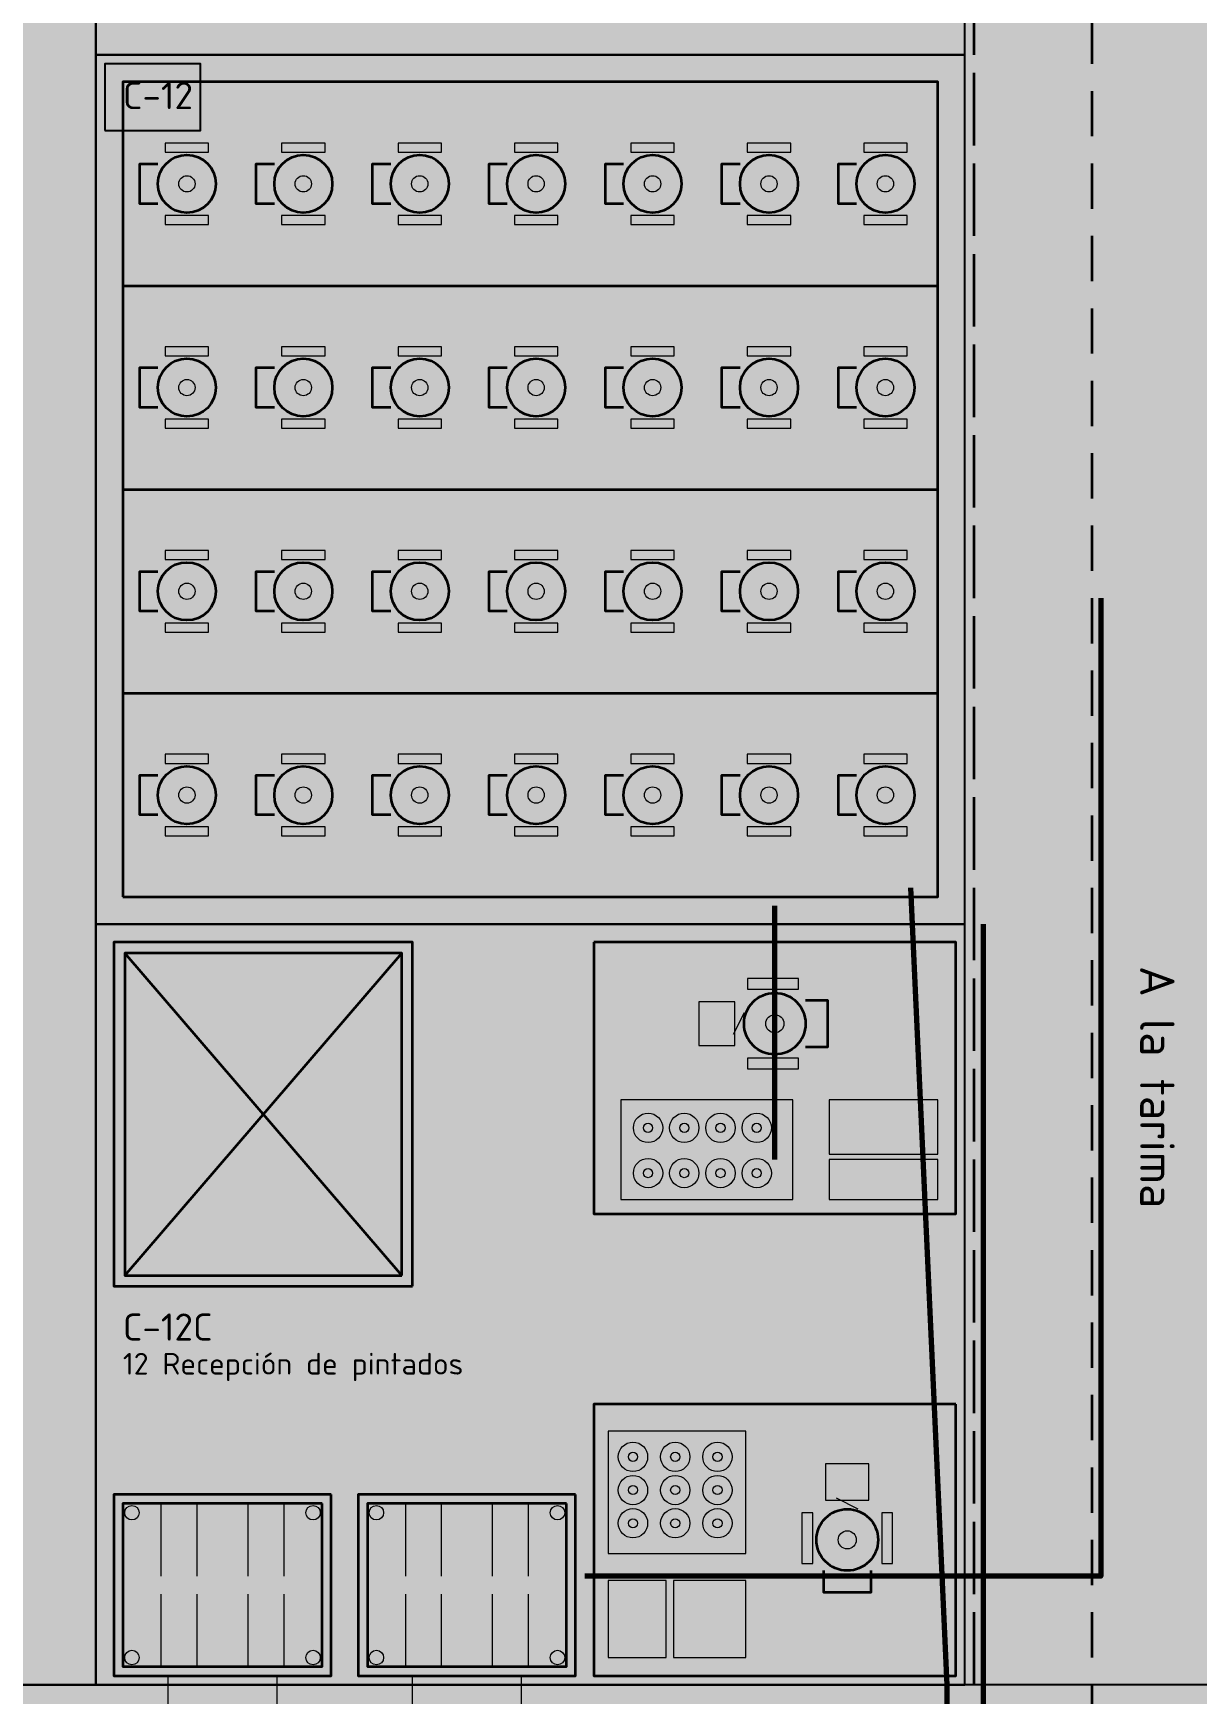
# Model space of a CAD drawing. Header units: millimetres. Extents: x 0 to 1189, y 0 to 841.
# Drawn here: x 638.5 to 702.8, y 419.5 to 511.2 of the extents above; entities that cross this region are included whole.
import ezdxf
from ezdxf.enums import TextEntityAlignment as Align

# ---------------------------------------------------------------- set-up
doc = ezdxf.new("R2010")
doc.units = ezdxf.units.MM
doc.linetypes.add('FLUJO-TRAZOS', pattern=[4, 2.5, -1.5])
doc.linetypes.add('IRAM-E-TRAZOS', pattern=[5, 4, -1])
for name, color, linetype, lineweight, true_color in [('A-DEM-AM', 2, 'CONTINUOUS', 35, 0xd7a500), ('A-DEM-RO', 1, 'CONTINUOUS', 35, 0xd21e1e), ('A-EQUIPO', 30, 'CONTINUOUS', 35, 0xe67800), ('A-PASILLO', 2, 'IRAM-E-TRAZOS', 35, 0xd7a500), ('A-SENDA', 2, 'CONTINUOUS', 25, 0xd7a500)]:
    doc.layers.add(name, color=color, linetype=linetype, lineweight=lineweight, true_color=true_color)
for name, color, linetype, lineweight in [('A-EQUIPO-FINO', 8, 'CONTINUOUS', 13), ('A-EQUIPO-OCULTO', 8, 'IRAM-E-TRAZOS', 13), ('A-EQUIPO-RELLENO', 9, 'CONTINUOUS', 13), ('A-RELLENO', 9, 'CONTINUOUS', 13), ('A-SECTOR', 1, 'CONTINUOUS', 25), ('A-SECTOR-TXT', 1, 'CONTINUOUS', 25), ('F-PERSONAL', 6, 'FLUJO-TRAZOS', 35), ('F-PT', 3, 'CONTINUOUS', 70), ('F-SE', 30, 'CONTINUOUS', 70)]:
    doc.layers.add(name, color=color, linetype=linetype, lineweight=lineweight)
doc.styles.add('ISO3098', font='isocpeur.ttf')

msp = doc.modelspace()

# ---------------------------------------------------------------- hatches: boundary and pattern name
at = {"layer": 'A-EQUIPO-RELLENO', "true_color": 0xf0786e}
h = msp.add_hatch(color=7, dxfattribs=at)
h.dxf.hatch_style = 1
h.paths.add_polyline_path([(648.636, 502.875), (648.581, 503.289), (648.421, 503.675), (648.167, 504.006), (647.836, 504.261), (647.45, 504.42), (647.036, 504.475), (646.622, 504.42), (646.236, 504.261), (645.904, 504.006), (645.65, 503.675), (645.49, 503.289), (645.436, 502.875), (645.49, 502.461), (645.65, 502.075), (645.904, 501.744), (646.236, 501.489), (646.622, 501.33), (647.036, 501.275), (647.45, 501.33), (647.836, 501.489), (648.167, 501.744), (648.421, 502.075), (648.581, 502.461)])
at = {"layer": 'A-EQUIPO-RELLENO', "true_color": 0x969ba0}
h = msp.add_hatch(color=7, dxfattribs=at)
h.dxf.hatch_style = 1
h.paths.add_polyline_path([(645.836, 504.625), (648.236, 504.625), (648.236, 505.125), (645.836, 505.125)])
at = {"layer": 'A-EQUIPO-RELLENO', "true_color": 0xf0786e}
h = msp.add_hatch(color=7, dxfattribs=at)
h.dxf.hatch_style = 1
h.paths.add_polyline_path([(655.064, 502.875), (655.01, 503.289), (654.85, 503.675), (654.596, 504.006), (654.264, 504.261), (653.878, 504.42), (653.464, 504.475), (653.05, 504.42), (652.664, 504.261), (652.333, 504.006), (652.079, 503.675), (651.919, 503.289), (651.864, 502.875), (651.919, 502.461), (652.079, 502.075), (652.333, 501.744), (652.664, 501.489), (653.05, 501.33), (653.464, 501.275), (653.878, 501.33), (654.264, 501.489), (654.596, 501.744), (654.85, 502.075), (655.01, 502.461)])
at = {"layer": 'A-EQUIPO-RELLENO', "true_color": 0x969ba0}
h = msp.add_hatch(color=7, dxfattribs=at)
h.dxf.hatch_style = 1
h.paths.add_polyline_path([(652.264, 504.625), (654.664, 504.625), (654.664, 505.125), (652.264, 505.125)])
at = {"layer": 'A-EQUIPO-RELLENO', "true_color": 0xf0786e}
h = msp.add_hatch(color=7, dxfattribs=at)
h.dxf.hatch_style = 1
h.paths.add_polyline_path([(661.493, 502.875), (661.438, 503.289), (661.278, 503.675), (661.024, 504.006), (660.693, 504.261), (660.307, 504.42), (659.893, 504.475), (659.479, 504.42), (659.093, 504.261), (658.761, 504.006), (658.507, 503.675), (658.347, 503.289), (658.293, 502.875), (658.347, 502.461), (658.507, 502.075), (658.761, 501.744), (659.093, 501.489), (659.479, 501.33), (659.893, 501.275), (660.307, 501.33), (660.693, 501.489), (661.024, 501.744), (661.278, 502.075), (661.438, 502.461)])
at = {"layer": 'A-EQUIPO-RELLENO', "true_color": 0x969ba0}
h = msp.add_hatch(color=7, dxfattribs=at)
h.dxf.hatch_style = 1
h.paths.add_polyline_path([(658.693, 504.625), (661.093, 504.625), (661.093, 505.125), (658.693, 505.125)])
at = {"layer": 'A-EQUIPO-RELLENO', "true_color": 0xf0786e}
h = msp.add_hatch(color=7, dxfattribs=at)
h.dxf.hatch_style = 1
h.paths.add_polyline_path([(667.921, 502.875), (667.867, 503.289), (667.707, 503.675), (667.453, 504.006), (667.121, 504.261), (666.736, 504.42), (666.321, 504.475), (665.907, 504.42), (665.521, 504.261), (665.19, 504.006), (664.936, 503.675), (664.776, 503.289), (664.721, 502.875), (664.776, 502.461), (664.936, 502.075), (665.19, 501.744), (665.521, 501.489), (665.907, 501.33), (666.321, 501.275), (666.736, 501.33), (667.121, 501.489), (667.453, 501.744), (667.707, 502.075), (667.867, 502.461)])
at = {"layer": 'A-EQUIPO-RELLENO', "true_color": 0x969ba0}
h = msp.add_hatch(color=7, dxfattribs=at)
h.dxf.hatch_style = 1
h.paths.add_polyline_path([(665.121, 504.625), (667.521, 504.625), (667.521, 505.125), (665.121, 505.125)])
at = {"layer": 'A-EQUIPO-RELLENO', "true_color": 0xf0786e}
h = msp.add_hatch(color=7, dxfattribs=at)
h.dxf.hatch_style = 1
h.paths.add_polyline_path([(674.35, 502.875), (674.295, 503.289), (674.136, 503.675), (673.881, 504.006), (673.55, 504.261), (673.164, 504.42), (672.75, 504.475), (672.336, 504.42), (671.95, 504.261), (671.619, 504.006), (671.364, 503.675), (671.205, 503.289), (671.15, 502.875), (671.205, 502.461), (671.364, 502.075), (671.619, 501.744), (671.95, 501.489), (672.336, 501.33), (672.75, 501.275), (673.164, 501.33), (673.55, 501.489), (673.881, 501.744), (674.136, 502.075), (674.295, 502.461)])
at = {"layer": 'A-EQUIPO-RELLENO', "true_color": 0x969ba0}
h = msp.add_hatch(color=7, dxfattribs=at)
h.dxf.hatch_style = 1
h.paths.add_polyline_path([(671.55, 504.625), (673.95, 504.625), (673.95, 505.125), (671.55, 505.125)])
at = {"layer": 'A-EQUIPO-RELLENO', "true_color": 0xf0786e}
h = msp.add_hatch(color=7, dxfattribs=at)
h.dxf.hatch_style = 1
h.paths.add_polyline_path([(680.779, 502.875), (680.724, 503.289), (680.564, 503.675), (680.31, 504.006), (679.979, 504.261), (679.593, 504.42), (679.179, 504.475), (678.764, 504.42), (678.379, 504.261), (678.047, 504.006), (677.793, 503.675), (677.633, 503.289), (677.579, 502.875), (677.633, 502.461), (677.793, 502.075), (678.047, 501.744), (678.379, 501.489), (678.764, 501.33), (679.179, 501.275), (679.593, 501.33), (679.979, 501.489), (680.31, 501.744), (680.564, 502.075), (680.724, 502.461)])
at = {"layer": 'A-EQUIPO-RELLENO', "true_color": 0x969ba0}
h = msp.add_hatch(color=7, dxfattribs=at)
h.dxf.hatch_style = 1
h.paths.add_polyline_path([(677.979, 504.625), (680.379, 504.625), (680.379, 505.125), (677.979, 505.125)])
at = {"layer": 'A-EQUIPO-RELLENO', "true_color": 0xf0786e}
h = msp.add_hatch(color=7, dxfattribs=at)
h.dxf.hatch_style = 1
h.paths.add_polyline_path([(687.207, 502.875), (687.153, 503.289), (686.993, 503.675), (686.739, 504.006), (686.407, 504.261), (686.021, 504.42), (685.607, 504.475), (685.193, 504.42), (684.807, 504.261), (684.476, 504.006), (684.222, 503.675), (684.062, 503.289), (684.007, 502.875), (684.062, 502.461), (684.222, 502.075), (684.476, 501.744), (684.807, 501.489), (685.193, 501.33), (685.607, 501.275), (686.021, 501.33), (686.407, 501.489), (686.739, 501.744), (686.993, 502.075), (687.153, 502.461)])
at = {"layer": 'A-EQUIPO-RELLENO', "true_color": 0x969ba0}
h = msp.add_hatch(color=7, dxfattribs=at)
h.dxf.hatch_style = 1
h.paths.add_polyline_path([(684.407, 504.625), (686.807, 504.625), (686.807, 505.125), (684.407, 505.125)])
h = msp.add_hatch(color=7, dxfattribs=at)
h.dxf.hatch_style = 1
h.paths.add_polyline_path([(645.836, 500.625), (648.236, 500.625), (648.236, 501.125), (645.836, 501.125)])
h = msp.add_hatch(color=7, dxfattribs=at)
h.dxf.hatch_style = 1
h.paths.add_polyline_path([(652.264, 500.625), (654.664, 500.625), (654.664, 501.125), (652.264, 501.125)])
h = msp.add_hatch(color=7, dxfattribs=at)
h.dxf.hatch_style = 1
h.paths.add_polyline_path([(658.693, 500.625), (661.093, 500.625), (661.093, 501.125), (658.693, 501.125)])
h = msp.add_hatch(color=7, dxfattribs=at)
h.dxf.hatch_style = 1
h.paths.add_polyline_path([(665.121, 500.625), (667.521, 500.625), (667.521, 501.125), (665.121, 501.125)])
h = msp.add_hatch(color=7, dxfattribs=at)
h.dxf.hatch_style = 1
h.paths.add_polyline_path([(671.55, 500.625), (673.95, 500.625), (673.95, 501.125), (671.55, 501.125)])
h = msp.add_hatch(color=7, dxfattribs=at)
h.dxf.hatch_style = 1
h.paths.add_polyline_path([(677.979, 500.625), (680.379, 500.625), (680.379, 501.125), (677.979, 501.125)])
h = msp.add_hatch(color=7, dxfattribs=at)
h.dxf.hatch_style = 1
h.paths.add_polyline_path([(684.407, 500.625), (686.807, 500.625), (686.807, 501.125), (684.407, 501.125)])
h = msp.add_hatch(color=7, dxfattribs=at)
h.dxf.hatch_style = 1
h.paths.add_polyline_path([(645.836, 493.375), (648.236, 493.375), (648.236, 493.875), (645.836, 493.875)])
h = msp.add_hatch(color=7, dxfattribs=at)
h.dxf.hatch_style = 1
h.paths.add_polyline_path([(652.264, 493.375), (654.664, 493.375), (654.664, 493.875), (652.264, 493.875)])
h = msp.add_hatch(color=7, dxfattribs=at)
h.dxf.hatch_style = 1
h.paths.add_polyline_path([(658.693, 493.375), (661.093, 493.375), (661.093, 493.875), (658.693, 493.875)])
h = msp.add_hatch(color=7, dxfattribs=at)
h.dxf.hatch_style = 1
h.paths.add_polyline_path([(665.121, 493.375), (667.521, 493.375), (667.521, 493.875), (665.121, 493.875)])
h = msp.add_hatch(color=7, dxfattribs=at)
h.dxf.hatch_style = 1
h.paths.add_polyline_path([(671.55, 493.375), (673.95, 493.375), (673.95, 493.875), (671.55, 493.875)])
h = msp.add_hatch(color=7, dxfattribs=at)
h.dxf.hatch_style = 1
h.paths.add_polyline_path([(677.979, 493.375), (680.379, 493.375), (680.379, 493.875), (677.979, 493.875)])
h = msp.add_hatch(color=7, dxfattribs=at)
h.dxf.hatch_style = 1
h.paths.add_polyline_path([(684.407, 493.375), (686.807, 493.375), (686.807, 493.875), (684.407, 493.875)])
at = {"layer": 'A-EQUIPO-RELLENO', "true_color": 0xf0786e}
h = msp.add_hatch(color=7, dxfattribs=at)
h.dxf.hatch_style = 1
h.paths.add_polyline_path([(648.636, 491.625), (648.581, 492.039), (648.421, 492.425), (648.167, 492.756), (647.836, 493.011), (647.45, 493.17), (647.036, 493.225), (646.622, 493.17), (646.236, 493.011), (645.904, 492.756), (645.65, 492.425), (645.49, 492.039), (645.436, 491.625), (645.49, 491.211), (645.65, 490.825), (645.904, 490.494), (646.236, 490.239), (646.622, 490.08), (647.036, 490.025), (647.45, 490.08), (647.836, 490.239), (648.167, 490.494), (648.421, 490.825), (648.581, 491.211)])
h = msp.add_hatch(color=7, dxfattribs=at)
h.dxf.hatch_style = 1
h.paths.add_polyline_path([(655.064, 491.625), (655.01, 492.039), (654.85, 492.425), (654.596, 492.756), (654.264, 493.011), (653.878, 493.17), (653.464, 493.225), (653.05, 493.17), (652.664, 493.011), (652.333, 492.756), (652.079, 492.425), (651.919, 492.039), (651.864, 491.625), (651.919, 491.211), (652.079, 490.825), (652.333, 490.494), (652.664, 490.239), (653.05, 490.08), (653.464, 490.025), (653.878, 490.08), (654.264, 490.239), (654.596, 490.494), (654.85, 490.825), (655.01, 491.211)])
h = msp.add_hatch(color=7, dxfattribs=at)
h.dxf.hatch_style = 1
h.paths.add_polyline_path([(661.493, 491.625), (661.438, 492.039), (661.278, 492.425), (661.024, 492.756), (660.693, 493.011), (660.307, 493.17), (659.893, 493.225), (659.479, 493.17), (659.093, 493.011), (658.761, 492.756), (658.507, 492.425), (658.347, 492.039), (658.293, 491.625), (658.347, 491.211), (658.507, 490.825), (658.761, 490.494), (659.093, 490.239), (659.479, 490.08), (659.893, 490.025), (660.307, 490.08), (660.693, 490.239), (661.024, 490.494), (661.278, 490.825), (661.438, 491.211)])
h = msp.add_hatch(color=7, dxfattribs=at)
h.dxf.hatch_style = 1
h.paths.add_polyline_path([(667.921, 491.625), (667.867, 492.039), (667.707, 492.425), (667.453, 492.756), (667.121, 493.011), (666.736, 493.17), (666.321, 493.225), (665.907, 493.17), (665.521, 493.011), (665.19, 492.756), (664.936, 492.425), (664.776, 492.039), (664.721, 491.625), (664.776, 491.211), (664.936, 490.825), (665.19, 490.494), (665.521, 490.239), (665.907, 490.08), (666.321, 490.025), (666.736, 490.08), (667.121, 490.239), (667.453, 490.494), (667.707, 490.825), (667.867, 491.211)])
h = msp.add_hatch(color=7, dxfattribs=at)
h.dxf.hatch_style = 1
h.paths.add_polyline_path([(674.35, 491.625), (674.295, 492.039), (674.136, 492.425), (673.881, 492.756), (673.55, 493.011), (673.164, 493.17), (672.75, 493.225), (672.336, 493.17), (671.95, 493.011), (671.619, 492.756), (671.364, 492.425), (671.205, 492.039), (671.15, 491.625), (671.205, 491.211), (671.364, 490.825), (671.619, 490.494), (671.95, 490.239), (672.336, 490.08), (672.75, 490.025), (673.164, 490.08), (673.55, 490.239), (673.881, 490.494), (674.136, 490.825), (674.295, 491.211)])
h = msp.add_hatch(color=7, dxfattribs=at)
h.dxf.hatch_style = 1
h.paths.add_polyline_path([(680.779, 491.625), (680.724, 492.039), (680.564, 492.425), (680.31, 492.756), (679.979, 493.011), (679.593, 493.17), (679.179, 493.225), (678.764, 493.17), (678.379, 493.011), (678.047, 492.756), (677.793, 492.425), (677.633, 492.039), (677.579, 491.625), (677.633, 491.211), (677.793, 490.825), (678.047, 490.494), (678.379, 490.239), (678.764, 490.08), (679.179, 490.025), (679.593, 490.08), (679.979, 490.239), (680.31, 490.494), (680.564, 490.825), (680.724, 491.211)])
h = msp.add_hatch(color=7, dxfattribs=at)
h.dxf.hatch_style = 1
h.paths.add_polyline_path([(687.207, 491.625), (687.153, 492.039), (686.993, 492.425), (686.739, 492.756), (686.407, 493.011), (686.021, 493.17), (685.607, 493.225), (685.193, 493.17), (684.807, 493.011), (684.476, 492.756), (684.222, 492.425), (684.062, 492.039), (684.007, 491.625), (684.062, 491.211), (684.222, 490.825), (684.476, 490.494), (684.807, 490.239), (685.193, 490.08), (685.607, 490.025), (686.021, 490.08), (686.407, 490.239), (686.739, 490.494), (686.993, 490.825), (687.153, 491.211)])
at = {"layer": 'A-EQUIPO-RELLENO', "true_color": 0x969ba0}
h = msp.add_hatch(color=7, dxfattribs=at)
h.dxf.hatch_style = 1
h.paths.add_polyline_path([(645.836, 489.375), (648.236, 489.375), (648.236, 489.875), (645.836, 489.875)])
h = msp.add_hatch(color=7, dxfattribs=at)
h.dxf.hatch_style = 1
h.paths.add_polyline_path([(652.264, 489.375), (654.664, 489.375), (654.664, 489.875), (652.264, 489.875)])
h = msp.add_hatch(color=7, dxfattribs=at)
h.dxf.hatch_style = 1
h.paths.add_polyline_path([(658.693, 489.375), (661.093, 489.375), (661.093, 489.875), (658.693, 489.875)])
h = msp.add_hatch(color=7, dxfattribs=at)
h.dxf.hatch_style = 1
h.paths.add_polyline_path([(665.121, 489.375), (667.521, 489.375), (667.521, 489.875), (665.121, 489.875)])
h = msp.add_hatch(color=7, dxfattribs=at)
h.dxf.hatch_style = 1
h.paths.add_polyline_path([(671.55, 489.375), (673.95, 489.375), (673.95, 489.875), (671.55, 489.875)])
h = msp.add_hatch(color=7, dxfattribs=at)
h.dxf.hatch_style = 1
h.paths.add_polyline_path([(677.979, 489.375), (680.379, 489.375), (680.379, 489.875), (677.979, 489.875)])
h = msp.add_hatch(color=7, dxfattribs=at)
h.dxf.hatch_style = 1
h.paths.add_polyline_path([(684.407, 489.375), (686.807, 489.375), (686.807, 489.875), (684.407, 489.875)])
h = msp.add_hatch(color=7, dxfattribs=at)
h.dxf.hatch_style = 1
h.paths.add_polyline_path([(645.836, 482.125), (648.236, 482.125), (648.236, 482.625), (645.836, 482.625)])
h = msp.add_hatch(color=7, dxfattribs=at)
h.dxf.hatch_style = 1
h.paths.add_polyline_path([(652.264, 482.125), (654.664, 482.125), (654.664, 482.625), (652.264, 482.625)])
h = msp.add_hatch(color=7, dxfattribs=at)
h.dxf.hatch_style = 1
h.paths.add_polyline_path([(658.693, 482.125), (661.093, 482.125), (661.093, 482.625), (658.693, 482.625)])
h = msp.add_hatch(color=7, dxfattribs=at)
h.dxf.hatch_style = 1
h.paths.add_polyline_path([(665.121, 482.125), (667.521, 482.125), (667.521, 482.625), (665.121, 482.625)])
h = msp.add_hatch(color=7, dxfattribs=at)
h.dxf.hatch_style = 1
h.paths.add_polyline_path([(671.55, 482.125), (673.95, 482.125), (673.95, 482.625), (671.55, 482.625)])
h = msp.add_hatch(color=7, dxfattribs=at)
h.dxf.hatch_style = 1
h.paths.add_polyline_path([(677.979, 482.125), (680.379, 482.125), (680.379, 482.625), (677.979, 482.625)])
h = msp.add_hatch(color=7, dxfattribs=at)
h.dxf.hatch_style = 1
h.paths.add_polyline_path([(684.407, 482.125), (686.807, 482.125), (686.807, 482.625), (684.407, 482.625)])
at = {"layer": 'A-EQUIPO-RELLENO', "true_color": 0xf0786e}
h = msp.add_hatch(color=7, dxfattribs=at)
h.dxf.hatch_style = 1
h.paths.add_polyline_path([(648.636, 480.375), (648.581, 480.789), (648.421, 481.175), (648.167, 481.506), (647.836, 481.761), (647.45, 481.92), (647.036, 481.975), (646.622, 481.92), (646.236, 481.761), (645.904, 481.506), (645.65, 481.175), (645.49, 480.789), (645.436, 480.375), (645.49, 479.961), (645.65, 479.575), (645.904, 479.244), (646.236, 478.989), (646.622, 478.83), (647.036, 478.775), (647.45, 478.83), (647.836, 478.989), (648.167, 479.244), (648.421, 479.575), (648.581, 479.961)])
h = msp.add_hatch(color=7, dxfattribs=at)
h.dxf.hatch_style = 1
h.paths.add_polyline_path([(655.064, 480.375), (655.01, 480.789), (654.85, 481.175), (654.596, 481.506), (654.264, 481.761), (653.878, 481.92), (653.464, 481.975), (653.05, 481.92), (652.664, 481.761), (652.333, 481.506), (652.079, 481.175), (651.919, 480.789), (651.864, 480.375), (651.919, 479.961), (652.079, 479.575), (652.333, 479.244), (652.664, 478.989), (653.05, 478.83), (653.464, 478.775), (653.878, 478.83), (654.264, 478.989), (654.596, 479.244), (654.85, 479.575), (655.01, 479.961)])
h = msp.add_hatch(color=7, dxfattribs=at)
h.dxf.hatch_style = 1
h.paths.add_polyline_path([(661.493, 480.375), (661.438, 480.789), (661.278, 481.175), (661.024, 481.506), (660.693, 481.761), (660.307, 481.92), (659.893, 481.975), (659.479, 481.92), (659.093, 481.761), (658.761, 481.506), (658.507, 481.175), (658.347, 480.789), (658.293, 480.375), (658.347, 479.961), (658.507, 479.575), (658.761, 479.244), (659.093, 478.989), (659.479, 478.83), (659.893, 478.775), (660.307, 478.83), (660.693, 478.989), (661.024, 479.244), (661.278, 479.575), (661.438, 479.961)])
h = msp.add_hatch(color=7, dxfattribs=at)
h.dxf.hatch_style = 1
h.paths.add_polyline_path([(667.921, 480.375), (667.867, 480.789), (667.707, 481.175), (667.453, 481.506), (667.121, 481.761), (666.736, 481.92), (666.321, 481.975), (665.907, 481.92), (665.521, 481.761), (665.19, 481.506), (664.936, 481.175), (664.776, 480.789), (664.721, 480.375), (664.776, 479.961), (664.936, 479.575), (665.19, 479.244), (665.521, 478.989), (665.907, 478.83), (666.321, 478.775), (666.736, 478.83), (667.121, 478.989), (667.453, 479.244), (667.707, 479.575), (667.867, 479.961)])
h = msp.add_hatch(color=7, dxfattribs=at)
h.dxf.hatch_style = 1
h.paths.add_polyline_path([(674.35, 480.375), (674.295, 480.789), (674.136, 481.175), (673.881, 481.506), (673.55, 481.761), (673.164, 481.92), (672.75, 481.975), (672.336, 481.92), (671.95, 481.761), (671.619, 481.506), (671.364, 481.175), (671.205, 480.789), (671.15, 480.375), (671.205, 479.961), (671.364, 479.575), (671.619, 479.244), (671.95, 478.989), (672.336, 478.83), (672.75, 478.775), (673.164, 478.83), (673.55, 478.989), (673.881, 479.244), (674.136, 479.575), (674.295, 479.961)])
h = msp.add_hatch(color=7, dxfattribs=at)
h.dxf.hatch_style = 1
h.paths.add_polyline_path([(680.779, 480.375), (680.724, 480.789), (680.564, 481.175), (680.31, 481.506), (679.979, 481.761), (679.593, 481.92), (679.179, 481.975), (678.764, 481.92), (678.379, 481.761), (678.047, 481.506), (677.793, 481.175), (677.633, 480.789), (677.579, 480.375), (677.633, 479.961), (677.793, 479.575), (678.047, 479.244), (678.379, 478.989), (678.764, 478.83), (679.179, 478.775), (679.593, 478.83), (679.979, 478.989), (680.31, 479.244), (680.564, 479.575), (680.724, 479.961)])
h = msp.add_hatch(color=7, dxfattribs=at)
h.dxf.hatch_style = 1
h.paths.add_polyline_path([(687.207, 480.375), (687.153, 480.789), (686.993, 481.175), (686.739, 481.506), (686.407, 481.761), (686.021, 481.92), (685.607, 481.975), (685.193, 481.92), (684.807, 481.761), (684.476, 481.506), (684.222, 481.175), (684.062, 480.789), (684.007, 480.375), (684.062, 479.961), (684.222, 479.575), (684.476, 479.244), (684.807, 478.989), (685.193, 478.83), (685.607, 478.775), (686.021, 478.83), (686.407, 478.989), (686.739, 479.244), (686.993, 479.575), (687.153, 479.961)])
at = {"layer": 'A-EQUIPO-RELLENO', "true_color": 0x969ba0}
h = msp.add_hatch(color=7, dxfattribs=at)
h.dxf.hatch_style = 1
h.paths.add_polyline_path([(645.836, 478.125), (648.236, 478.125), (648.236, 478.625), (645.836, 478.625)])
h = msp.add_hatch(color=7, dxfattribs=at)
h.dxf.hatch_style = 1
h.paths.add_polyline_path([(652.264, 478.125), (654.664, 478.125), (654.664, 478.625), (652.264, 478.625)])
h = msp.add_hatch(color=7, dxfattribs=at)
h.dxf.hatch_style = 1
h.paths.add_polyline_path([(658.693, 478.125), (661.093, 478.125), (661.093, 478.625), (658.693, 478.625)])
h = msp.add_hatch(color=7, dxfattribs=at)
h.dxf.hatch_style = 1
h.paths.add_polyline_path([(665.121, 478.125), (667.521, 478.125), (667.521, 478.625), (665.121, 478.625)])
h = msp.add_hatch(color=7, dxfattribs=at)
h.dxf.hatch_style = 1
h.paths.add_polyline_path([(671.55, 478.125), (673.95, 478.125), (673.95, 478.625), (671.55, 478.625)])
h = msp.add_hatch(color=7, dxfattribs=at)
h.dxf.hatch_style = 1
h.paths.add_polyline_path([(677.979, 478.125), (680.379, 478.125), (680.379, 478.625), (677.979, 478.625)])
h = msp.add_hatch(color=7, dxfattribs=at)
h.dxf.hatch_style = 1
h.paths.add_polyline_path([(684.407, 478.125), (686.807, 478.125), (686.807, 478.625), (684.407, 478.625)])
h = msp.add_hatch(color=7, dxfattribs=at)
h.dxf.hatch_style = 1
h.paths.add_polyline_path([(645.836, 470.875), (648.236, 470.875), (648.236, 471.375), (645.836, 471.375)])
h = msp.add_hatch(color=7, dxfattribs=at)
h.dxf.hatch_style = 1
h.paths.add_polyline_path([(652.264, 470.875), (654.664, 470.875), (654.664, 471.375), (652.264, 471.375)])
h = msp.add_hatch(color=7, dxfattribs=at)
h.dxf.hatch_style = 1
h.paths.add_polyline_path([(658.693, 470.875), (661.093, 470.875), (661.093, 471.375), (658.693, 471.375)])
h = msp.add_hatch(color=7, dxfattribs=at)
h.dxf.hatch_style = 1
h.paths.add_polyline_path([(665.121, 470.875), (667.521, 470.875), (667.521, 471.375), (665.121, 471.375)])
h = msp.add_hatch(color=7, dxfattribs=at)
h.dxf.hatch_style = 1
h.paths.add_polyline_path([(671.55, 470.875), (673.95, 470.875), (673.95, 471.375), (671.55, 471.375)])
h = msp.add_hatch(color=7, dxfattribs=at)
h.dxf.hatch_style = 1
h.paths.add_polyline_path([(677.979, 470.875), (680.379, 470.875), (680.379, 471.375), (677.979, 471.375)])
h = msp.add_hatch(color=7, dxfattribs=at)
h.dxf.hatch_style = 1
h.paths.add_polyline_path([(684.407, 470.875), (686.807, 470.875), (686.807, 471.375), (684.407, 471.375)])
at = {"layer": 'A-EQUIPO-RELLENO', "true_color": 0xf0786e}
h = msp.add_hatch(color=7, dxfattribs=at)
h.dxf.hatch_style = 1
h.paths.add_polyline_path([(648.636, 469.125), (648.581, 469.539), (648.421, 469.925), (648.167, 470.256), (647.836, 470.511), (647.45, 470.67), (647.036, 470.725), (646.622, 470.67), (646.236, 470.511), (645.904, 470.256), (645.65, 469.925), (645.49, 469.539), (645.436, 469.125), (645.49, 468.711), (645.65, 468.325), (645.904, 467.994), (646.236, 467.739), (646.622, 467.58), (647.036, 467.525), (647.45, 467.58), (647.836, 467.739), (648.167, 467.994), (648.421, 468.325), (648.581, 468.711)])
h = msp.add_hatch(color=7, dxfattribs=at)
h.dxf.hatch_style = 1
h.paths.add_polyline_path([(655.064, 469.125), (655.01, 469.539), (654.85, 469.925), (654.596, 470.256), (654.264, 470.511), (653.878, 470.67), (653.464, 470.725), (653.05, 470.67), (652.664, 470.511), (652.333, 470.256), (652.079, 469.925), (651.919, 469.539), (651.864, 469.125), (651.919, 468.711), (652.079, 468.325), (652.333, 467.994), (652.664, 467.739), (653.05, 467.58), (653.464, 467.525), (653.878, 467.58), (654.264, 467.739), (654.596, 467.994), (654.85, 468.325), (655.01, 468.711)])
h = msp.add_hatch(color=7, dxfattribs=at)
h.dxf.hatch_style = 1
h.paths.add_polyline_path([(661.493, 469.125), (661.438, 469.539), (661.278, 469.925), (661.024, 470.256), (660.693, 470.511), (660.307, 470.67), (659.893, 470.725), (659.479, 470.67), (659.093, 470.511), (658.761, 470.256), (658.507, 469.925), (658.347, 469.539), (658.293, 469.125), (658.347, 468.711), (658.507, 468.325), (658.761, 467.994), (659.093, 467.739), (659.479, 467.58), (659.893, 467.525), (660.307, 467.58), (660.693, 467.739), (661.024, 467.994), (661.278, 468.325), (661.438, 468.711)])
h = msp.add_hatch(color=7, dxfattribs=at)
h.dxf.hatch_style = 1
h.paths.add_polyline_path([(667.921, 469.125), (667.867, 469.539), (667.707, 469.925), (667.453, 470.256), (667.121, 470.511), (666.736, 470.67), (666.321, 470.725), (665.907, 470.67), (665.521, 470.511), (665.19, 470.256), (664.936, 469.925), (664.776, 469.539), (664.721, 469.125), (664.776, 468.711), (664.936, 468.325), (665.19, 467.994), (665.521, 467.739), (665.907, 467.58), (666.321, 467.525), (666.736, 467.58), (667.121, 467.739), (667.453, 467.994), (667.707, 468.325), (667.867, 468.711)])
h = msp.add_hatch(color=7, dxfattribs=at)
h.dxf.hatch_style = 1
h.paths.add_polyline_path([(674.35, 469.125), (674.295, 469.539), (674.136, 469.925), (673.881, 470.256), (673.55, 470.511), (673.164, 470.67), (672.75, 470.725), (672.336, 470.67), (671.95, 470.511), (671.619, 470.256), (671.364, 469.925), (671.205, 469.539), (671.15, 469.125), (671.205, 468.711), (671.364, 468.325), (671.619, 467.994), (671.95, 467.739), (672.336, 467.58), (672.75, 467.525), (673.164, 467.58), (673.55, 467.739), (673.881, 467.994), (674.136, 468.325), (674.295, 468.711)])
h = msp.add_hatch(color=7, dxfattribs=at)
h.dxf.hatch_style = 1
h.paths.add_polyline_path([(680.779, 469.125), (680.724, 469.539), (680.564, 469.925), (680.31, 470.256), (679.979, 470.511), (679.593, 470.67), (679.179, 470.725), (678.764, 470.67), (678.379, 470.511), (678.047, 470.256), (677.793, 469.925), (677.633, 469.539), (677.579, 469.125), (677.633, 468.711), (677.793, 468.325), (678.047, 467.994), (678.379, 467.739), (678.764, 467.58), (679.179, 467.525), (679.593, 467.58), (679.979, 467.739), (680.31, 467.994), (680.564, 468.325), (680.724, 468.711)])
h = msp.add_hatch(color=7, dxfattribs=at)
h.dxf.hatch_style = 1
h.paths.add_polyline_path([(687.207, 469.125), (687.153, 469.539), (686.993, 469.925), (686.739, 470.256), (686.407, 470.511), (686.021, 470.67), (685.607, 470.725), (685.193, 470.67), (684.807, 470.511), (684.476, 470.256), (684.222, 469.925), (684.062, 469.539), (684.007, 469.125), (684.062, 468.711), (684.222, 468.325), (684.476, 467.994), (684.807, 467.739), (685.193, 467.58), (685.607, 467.525), (686.021, 467.58), (686.407, 467.739), (686.739, 467.994), (686.993, 468.325), (687.153, 468.711)])
at = {"layer": 'A-EQUIPO-RELLENO', "true_color": 0x969ba0}
h = msp.add_hatch(color=7, dxfattribs=at)
h.dxf.hatch_style = 1
h.paths.add_polyline_path([(645.836, 466.875), (648.236, 466.875), (648.236, 467.375), (645.836, 467.375)])
h = msp.add_hatch(color=7, dxfattribs=at)
h.dxf.hatch_style = 1
h.paths.add_polyline_path([(652.264, 466.875), (654.664, 466.875), (654.664, 467.375), (652.264, 467.375)])
h = msp.add_hatch(color=7, dxfattribs=at)
h.dxf.hatch_style = 1
h.paths.add_polyline_path([(658.693, 466.875), (661.093, 466.875), (661.093, 467.375), (658.693, 467.375)])
h = msp.add_hatch(color=7, dxfattribs=at)
h.dxf.hatch_style = 1
h.paths.add_polyline_path([(665.121, 466.875), (667.521, 466.875), (667.521, 467.375), (665.121, 467.375)])
h = msp.add_hatch(color=7, dxfattribs=at)
h.dxf.hatch_style = 1
h.paths.add_polyline_path([(671.55, 466.875), (673.95, 466.875), (673.95, 467.375), (671.55, 467.375)])
h = msp.add_hatch(color=7, dxfattribs=at)
h.dxf.hatch_style = 1
h.paths.add_polyline_path([(677.979, 466.875), (680.379, 466.875), (680.379, 467.375), (677.979, 467.375)])
h = msp.add_hatch(color=7, dxfattribs=at)
h.dxf.hatch_style = 1
h.paths.add_polyline_path([(684.407, 466.875), (686.807, 466.875), (686.807, 467.375), (684.407, 467.375)])
h = msp.add_hatch(color=7, dxfattribs=at)
h.dxf.hatch_style = 1
h.paths.add_polyline_path([(678, 459), (678, 458.4), (680.8, 458.4), (680.8, 459)])
at = {"layer": 'A-EQUIPO-RELLENO', "true_color": 0xdc3c3c}
h = msp.add_hatch(color=7, dxfattribs=at)
h.dxf.hatch_style = 1
h.paths.add_polyline_path([(675.3, 457.7), (675.3, 455.3), (677.3, 455.3), (677.3, 457.7)])
at = {"layer": 'A-EQUIPO-RELLENO', "true_color": 0xf0786e}
h = msp.add_hatch(color=7, dxfattribs=at)
h.dxf.hatch_style = 1
h.paths.add_polyline_path([(679.5, 454.8), (679.94, 454.858), (680.35, 455.028), (680.702, 455.298), (680.972, 455.65), (681.142, 456.06), (681.2, 456.5), (681.142, 456.94), (680.972, 457.35), (680.702, 457.702), (680.35, 457.972), (679.94, 458.142), (679.5, 458.2), (679.06, 458.142), (678.65, 457.972), (678.298, 457.702), (678.028, 457.35), (677.858, 456.94), (677.8, 456.5), (677.858, 456.06), (678.028, 455.65), (678.298, 455.298), (678.65, 455.028), (679.06, 454.858)])
at = {"layer": 'A-EQUIPO-RELLENO', "true_color": 0x969ba0}
h = msp.add_hatch(color=7, dxfattribs=at)
h.dxf.hatch_style = 1
h.paths.add_polyline_path([(678, 454.6), (678, 454), (680.8, 454), (680.8, 454.6)])
at = {"layer": 'A-EQUIPO-RELLENO', "true_color": 0xeeeeee}
h = msp.add_hatch(color=7, dxfattribs=at)
h.dxf.hatch_style = 1
h.paths.add_polyline_path([(671, 452.3), (671, 446.8), (680.5, 446.8), (680.5, 452.3)])
at = {"layer": 'A-EQUIPO-RELLENO', "true_color": 0xfaecc8}
h = msp.add_hatch(color=7, dxfattribs=at)
h.dxf.hatch_style = 1
h.paths.add_polyline_path([(682.5, 452.3), (682.5, 449.3), (688.5, 449.3), (688.5, 452.3)])
h = msp.add_hatch(color=7, dxfattribs=at)
h.dxf.hatch_style = 1
h.paths.add_polyline_path([(682.5, 449), (682.5, 446.8), (688.5, 446.8), (688.5, 449)])
at = {"layer": 'A-EQUIPO-RELLENO', "true_color": 0xeeeeee}
h = msp.add_hatch(color=7, dxfattribs=at)
h.dxf.hatch_style = 1
h.paths.add_polyline_path([(677.9, 434), (670.3, 434), (670.3, 427.25), (677.9, 427.25)])
at = {"layer": 'A-EQUIPO-RELLENO', "true_color": 0xdc3c3c}
h = msp.add_hatch(color=7, dxfattribs=at)
h.dxf.hatch_style = 1
h.paths.add_polyline_path([(684.7, 432.2), (682.3, 432.2), (682.3, 430.2), (684.7, 430.2)])
at = {"layer": 'A-EQUIPO-RELLENO', "true_color": 0xeeeeee}
h = msp.add_hatch(color=7, dxfattribs=at)
h.dxf.hatch_style = 1
h.paths.add_polyline_path([(655, 430.5), (643, 430.5), (643, 420.5), (655, 420.5)])
h = msp.add_hatch(color=7, dxfattribs=at)
h.dxf.hatch_style = 1
h.paths.add_polyline_path([(668.5, 430.5), (656.5, 430.5), (656.5, 420.5), (668.5, 420.5)])
at = {"layer": 'A-EQUIPO-RELLENO', "true_color": 0x969ba0}
h = msp.add_hatch(color=7, dxfattribs=at)
h.dxf.hatch_style = 1
h.paths.add_polyline_path([(681.6, 429.5), (681, 429.5), (681, 426.7), (681.6, 426.7)])
at = {"layer": 'A-EQUIPO-RELLENO', "true_color": 0xf0786e}
h = msp.add_hatch(color=7, dxfattribs=at)
h.dxf.hatch_style = 1
h.paths.add_polyline_path([(681.8, 428), (681.858, 427.56), (682.028, 427.15), (682.298, 426.798), (682.65, 426.528), (683.06, 426.358), (683.5, 426.3), (683.94, 426.358), (684.35, 426.528), (684.702, 426.798), (684.972, 427.15), (685.142, 427.56), (685.2, 428), (685.142, 428.44), (684.972, 428.85), (684.702, 429.202), (684.35, 429.472), (683.94, 429.642), (683.5, 429.7), (683.06, 429.642), (682.65, 429.472), (682.298, 429.202), (682.028, 428.85), (681.858, 428.44)])
at = {"layer": 'A-EQUIPO-RELLENO', "true_color": 0x969ba0}
h = msp.add_hatch(color=7, dxfattribs=at)
h.dxf.hatch_style = 1
h.paths.add_polyline_path([(686, 429.5), (685.4, 429.5), (685.4, 426.7), (686, 426.7)])
at = {"layer": 'A-EQUIPO-RELLENO', "true_color": 0xfaecc8}
h = msp.add_hatch(color=7, dxfattribs=at)
h.dxf.hatch_style = 1
h.paths.add_polyline_path([(673.5, 425.75), (670.3, 425.75), (670.3, 421.5), (673.5, 421.5)])
h = msp.add_hatch(color=7, dxfattribs=at)
h.dxf.hatch_style = 1
h.paths.add_polyline_path([(677.9, 425.75), (673.9, 425.75), (673.9, 421.5), (677.9, 421.5)])
at = {"layer": 'A-RELLENO', "true_color": 0xf6f6f6}
h = msp.add_hatch(color=7, dxfattribs=at)
h.dxf.hatch_style = 1
h.paths.add_polyline_path([(690, 420), (705, 420), (705, 670), (690, 670)])
at = {"layer": 'A-RELLENO', "true_color": 0xf8d9c0}
h = msp.add_hatch(color=7, dxfattribs=at)
h.dxf.hatch_style = 1
h.paths.add_polyline_path([(630, 420), (642, 420), (642, 600), (630, 600)])
h = msp.add_hatch(color=7, dxfattribs=at)
h.dxf.hatch_style = 1
h.paths.add_polyline_path([(642, 510), (690, 510), (690, 522), (642, 522)])
h = msp.add_hatch(color=7, dxfattribs=at)
h.dxf.hatch_style = 1
h.paths.add_polyline_path([(642, 462), (690, 462), (690, 510), (642, 510)])
h = msp.add_hatch(color=7, dxfattribs=at)
h.dxf.hatch_style = 1
h.paths.add_polyline_path([(642, 420), (690, 420), (690, 462), (642, 462)])
at = {"layer": 'A-RELLENO', "true_color": 0xfff4b4}
h = msp.add_hatch(color=7, dxfattribs=at)
h.dxf.hatch_style = 1
h.paths.add_polyline_path([(117, 405), (877, 405), (877, 420), (117, 420)])
at = {"layer": 'A-SECTOR-TXT', "true_color": 0xffffff}
h = msp.add_hatch(color=7, dxfattribs=at)
h.dxf.hatch_style = 1
h.paths.add_polyline_path([(642.5, 505.825), (647.78, 505.825), (647.78, 509.5), (642.5, 509.5)])
at = {"layer": 'F-PERSONAL', "true_color": 0xc800aa}
h = msp.add_hatch(color=7, dxfattribs=at)
h.dxf.hatch_style = 1
h.paths.add_polyline_path([(697, 491.4), (697.8, 494.6), (696.2, 494.6)])
h = msp.add_hatch(color=7, dxfattribs=at)
h.dxf.hatch_style = 1
h.paths.add_polyline_path([(697, 461.4), (697.8, 464.6), (696.2, 464.6)])
h = msp.add_hatch(color=7, dxfattribs=at)
h.dxf.hatch_style = 1
h.paths.add_polyline_path([(697, 431.4), (697.8, 434.6), (696.2, 434.6)])
at = {"layer": 'F-PT', "true_color": 0x00963c}
h = msp.add_hatch(color=7, dxfattribs=at)
h.dxf.hatch_style = 1
h.paths.add_polyline_path([(691, 425.4), (691.8, 428.6), (690.2, 428.6)])
at = {"layer": 'F-SE', "true_color": 0xeb7800}
h = msp.add_hatch(color=7, dxfattribs=at)
h.dxf.hatch_style = 1
h.paths.add_polyline_path([(679.5, 463), (678.7, 459.8), (680.3, 459.8)])
h = msp.add_hatch(color=7, dxfattribs=at)
h.dxf.hatch_style = 1
h.paths.add_polyline_path([(697.5, 443.4), (698.3, 446.6), (696.7, 446.6)])
h = msp.add_hatch(color=7, dxfattribs=at)
h.dxf.hatch_style = 1
h.paths.add_polyline_path([(688.662, 427.438), (689.316, 430.671), (687.717, 430.598)])
h = msp.add_hatch(color=7, dxfattribs=at)
h.dxf.hatch_style = 1
h.paths.add_polyline_path([(669, 426), (672.2, 425.2), (672.2, 426.8)])
h = msp.add_hatch(color=7, dxfattribs=at)
h.dxf.hatch_style = 1
h.paths.add_polyline_path([(679.9, 426), (683.1, 425.2), (683.1, 426.8)])

# ---------------------------------------------------------------- linework, layer by layer
at = {"layer": 'A-DEM-AM'}
for p, q in [((643.5, 497.25), (688.5, 497.25)), ((643.5, 486), (688.5, 486)), ((643.5, 474.75), (688.5, 474.75))]:
    msp.add_line(p, q, dxfattribs=at)
for points in [[(643.5, 463.5), (688.5, 463.5), (688.5, 508.5), (643.5, 508.5)], [(669.5, 461), (669.5, 446), (689.5, 446), (689.5, 461)], [(689.5, 435.5), (669.5, 435.5), (669.5, 420.5), (689.5, 420.5)]]:
    msp.add_lwpolyline(points, close=True, dxfattribs=at)
at = {"layer": 'A-DEM-RO'}
for p, q in [((658.9, 442.6), (643.6, 460.4)), ((643.6, 442.6), (658.9, 460.4))]:
    msp.add_line(p, q, dxfattribs=at)
for points in [[(659.5, 442), (659.5, 461), (643, 461), (643, 442)], [(658.9, 442.6), (658.9, 460.4), (643.6, 460.4), (643.6, 442.6)]]:
    msp.add_lwpolyline(points, close=True, dxfattribs=at)
at = {"layer": 'A-EQUIPO'}
for points in [[(645.436, 501.775), (644.436, 501.775), (644.436, 503.975), (645.436, 503.975)], [(651.864, 501.775), (650.864, 501.775), (650.864, 503.975), (651.864, 503.975)], [(658.293, 501.775), (657.293, 501.775), (657.293, 503.975), (658.293, 503.975)], [(664.721, 501.775), (663.721, 501.775), (663.721, 503.975), (664.721, 503.975)], [(671.15, 501.775), (670.15, 501.775), (670.15, 503.975), (671.15, 503.975)], [(677.579, 501.775), (676.579, 501.775), (676.579, 503.975), (677.579, 503.975)], [(684.007, 501.775), (683.007, 501.775), (683.007, 503.975), (684.007, 503.975)], [(645.436, 490.525), (644.436, 490.525), (644.436, 492.725), (645.436, 492.725)], [(651.864, 490.525), (650.864, 490.525), (650.864, 492.725), (651.864, 492.725)], [(658.293, 490.525), (657.293, 490.525), (657.293, 492.725), (658.293, 492.725)], [(664.721, 490.525), (663.721, 490.525), (663.721, 492.725), (664.721, 492.725)], [(671.15, 490.525), (670.15, 490.525), (670.15, 492.725), (671.15, 492.725)], [(677.579, 490.525), (676.579, 490.525), (676.579, 492.725), (677.579, 492.725)], [(684.007, 490.525), (683.007, 490.525), (683.007, 492.725), (684.007, 492.725)], [(645.436, 479.275), (644.436, 479.275), (644.436, 481.475), (645.436, 481.475)], [(651.864, 479.275), (650.864, 479.275), (650.864, 481.475), (651.864, 481.475)], [(658.293, 479.275), (657.293, 479.275), (657.293, 481.475), (658.293, 481.475)], [(664.721, 479.275), (663.721, 479.275), (663.721, 481.475), (664.721, 481.475)], [(671.15, 479.275), (670.15, 479.275), (670.15, 481.475), (671.15, 481.475)], [(677.579, 479.275), (676.579, 479.275), (676.579, 481.475), (677.579, 481.475)], [(684.007, 479.275), (683.007, 479.275), (683.007, 481.475), (684.007, 481.475)], [(645.436, 468.025), (644.436, 468.025), (644.436, 470.225), (645.436, 470.225)], [(651.864, 468.025), (650.864, 468.025), (650.864, 470.225), (651.864, 470.225)], [(658.293, 468.025), (657.293, 468.025), (657.293, 470.225), (658.293, 470.225)], [(664.721, 468.025), (663.721, 468.025), (663.721, 470.225), (664.721, 470.225)], [(671.15, 468.025), (670.15, 468.025), (670.15, 470.225), (671.15, 470.225)], [(677.579, 468.025), (676.579, 468.025), (676.579, 470.225), (677.579, 470.225)], [(684.007, 468.025), (683.007, 468.025), (683.007, 470.225), (684.007, 470.225)], [(681.2, 457.8), (682.4, 457.8), (682.4, 455.2), (681.2, 455.2)], [(684.8, 426.3), (684.8, 425.1), (682.2, 425.1), (682.2, 426.3)]]:
    msp.add_lwpolyline(points, dxfattribs=at)
for points in [[(655, 430.5), (643, 430.5), (643, 420.5), (655, 420.5)], [(668.5, 430.5), (656.5, 430.5), (656.5, 420.5), (668.5, 420.5)], [(654.5, 430), (643.5, 430), (643.5, 421), (654.5, 421)], [(668, 430), (657, 430), (657, 421), (668, 421)]]:
    msp.add_lwpolyline(points, close=True, dxfattribs=at)
for centre, radius in [((647.036, 502.875), 1.6), ((653.464, 502.875), 1.6), ((659.893, 502.875), 1.6), ((666.321, 502.875), 1.6), ((672.75, 502.875), 1.6), ((679.179, 502.875), 1.6), ((685.607, 502.875), 1.6), ((647.036, 491.625), 1.6), ((653.464, 491.625), 1.6), ((659.893, 491.625), 1.6), ((666.321, 491.625), 1.6), ((672.75, 491.625), 1.6), ((679.179, 491.625), 1.6), ((685.607, 491.625), 1.6), ((647.036, 480.375), 1.6), ((653.464, 480.375), 1.6), ((659.893, 480.375), 1.6), ((666.321, 480.375), 1.6), ((672.75, 480.375), 1.6), ((679.179, 480.375), 1.6), ((685.607, 480.375), 1.6), ((647.036, 469.125), 1.6), ((653.464, 469.125), 1.6), ((659.893, 469.125), 1.6), ((666.321, 469.125), 1.6), ((672.75, 469.125), 1.6), ((679.179, 469.125), 1.6), ((685.607, 469.125), 1.6), ((679.5, 456.5), 1.7), ((683.5, 428), 1.7)]:
    msp.add_circle(centre, radius, dxfattribs=at)
at = {"layer": 'A-EQUIPO-FINO'}
for p, q in [((677.8, 457.1), (677.2, 455.9)), ((684.1, 429.7), (682.9, 430.3))]:
    msp.add_line(p, q, dxfattribs=at)
for points in [[(645.836, 504.625), (648.236, 504.625), (648.236, 505.125), (645.836, 505.125)], [(652.264, 504.625), (654.664, 504.625), (654.664, 505.125), (652.264, 505.125)], [(658.693, 504.625), (661.093, 504.625), (661.093, 505.125), (658.693, 505.125)], [(665.121, 504.625), (667.521, 504.625), (667.521, 505.125), (665.121, 505.125)], [(671.55, 504.625), (673.95, 504.625), (673.95, 505.125), (671.55, 505.125)], [(677.979, 504.625), (680.379, 504.625), (680.379, 505.125), (677.979, 505.125)], [(684.407, 504.625), (686.807, 504.625), (686.807, 505.125), (684.407, 505.125)], [(645.836, 500.625), (648.236, 500.625), (648.236, 501.125), (645.836, 501.125)], [(652.264, 500.625), (654.664, 500.625), (654.664, 501.125), (652.264, 501.125)], [(658.693, 500.625), (661.093, 500.625), (661.093, 501.125), (658.693, 501.125)], [(665.121, 500.625), (667.521, 500.625), (667.521, 501.125), (665.121, 501.125)], [(671.55, 500.625), (673.95, 500.625), (673.95, 501.125), (671.55, 501.125)], [(677.979, 500.625), (680.379, 500.625), (680.379, 501.125), (677.979, 501.125)], [(684.407, 500.625), (686.807, 500.625), (686.807, 501.125), (684.407, 501.125)], [(645.836, 493.375), (648.236, 493.375), (648.236, 493.875), (645.836, 493.875)], [(652.264, 493.375), (654.664, 493.375), (654.664, 493.875), (652.264, 493.875)], [(658.693, 493.375), (661.093, 493.375), (661.093, 493.875), (658.693, 493.875)], [(665.121, 493.375), (667.521, 493.375), (667.521, 493.875), (665.121, 493.875)], [(671.55, 493.375), (673.95, 493.375), (673.95, 493.875), (671.55, 493.875)], [(677.979, 493.375), (680.379, 493.375), (680.379, 493.875), (677.979, 493.875)], [(684.407, 493.375), (686.807, 493.375), (686.807, 493.875), (684.407, 493.875)], [(645.836, 489.375), (648.236, 489.375), (648.236, 489.875), (645.836, 489.875)], [(652.264, 489.375), (654.664, 489.375), (654.664, 489.875), (652.264, 489.875)], [(658.693, 489.375), (661.093, 489.375), (661.093, 489.875), (658.693, 489.875)], [(665.121, 489.375), (667.521, 489.375), (667.521, 489.875), (665.121, 489.875)], [(671.55, 489.375), (673.95, 489.375), (673.95, 489.875), (671.55, 489.875)], [(677.979, 489.375), (680.379, 489.375), (680.379, 489.875), (677.979, 489.875)], [(684.407, 489.375), (686.807, 489.375), (686.807, 489.875), (684.407, 489.875)], [(645.836, 482.125), (648.236, 482.125), (648.236, 482.625), (645.836, 482.625)], [(652.264, 482.125), (654.664, 482.125), (654.664, 482.625), (652.264, 482.625)], [(658.693, 482.125), (661.093, 482.125), (661.093, 482.625), (658.693, 482.625)], [(665.121, 482.125), (667.521, 482.125), (667.521, 482.625), (665.121, 482.625)], [(671.55, 482.125), (673.95, 482.125), (673.95, 482.625), (671.55, 482.625)], [(677.979, 482.125), (680.379, 482.125), (680.379, 482.625), (677.979, 482.625)], [(684.407, 482.125), (686.807, 482.125), (686.807, 482.625), (684.407, 482.625)], [(645.836, 478.125), (648.236, 478.125), (648.236, 478.625), (645.836, 478.625)], [(652.264, 478.125), (654.664, 478.125), (654.664, 478.625), (652.264, 478.625)], [(658.693, 478.125), (661.093, 478.125), (661.093, 478.625), (658.693, 478.625)], [(665.121, 478.125), (667.521, 478.125), (667.521, 478.625), (665.121, 478.625)], [(671.55, 478.125), (673.95, 478.125), (673.95, 478.625), (671.55, 478.625)], [(677.979, 478.125), (680.379, 478.125), (680.379, 478.625), (677.979, 478.625)], [(684.407, 478.125), (686.807, 478.125), (686.807, 478.625), (684.407, 478.625)], [(645.836, 470.875), (648.236, 470.875), (648.236, 471.375), (645.836, 471.375)], [(652.264, 470.875), (654.664, 470.875), (654.664, 471.375), (652.264, 471.375)], [(658.693, 470.875), (661.093, 470.875), (661.093, 471.375), (658.693, 471.375)], [(665.121, 470.875), (667.521, 470.875), (667.521, 471.375), (665.121, 471.375)], [(671.55, 470.875), (673.95, 470.875), (673.95, 471.375), (671.55, 471.375)], [(677.979, 470.875), (680.379, 470.875), (680.379, 471.375), (677.979, 471.375)], [(684.407, 470.875), (686.807, 470.875), (686.807, 471.375), (684.407, 471.375)], [(645.836, 466.875), (648.236, 466.875), (648.236, 467.375), (645.836, 467.375)], [(652.264, 466.875), (654.664, 466.875), (654.664, 467.375), (652.264, 467.375)], [(658.693, 466.875), (661.093, 466.875), (661.093, 467.375), (658.693, 467.375)], [(665.121, 466.875), (667.521, 466.875), (667.521, 467.375), (665.121, 467.375)], [(671.55, 466.875), (673.95, 466.875), (673.95, 467.375), (671.55, 467.375)], [(677.979, 466.875), (680.379, 466.875), (680.379, 467.375), (677.979, 467.375)], [(684.407, 466.875), (686.807, 466.875), (686.807, 467.375), (684.407, 467.375)], [(678, 459), (678, 458.4), (680.8, 458.4), (680.8, 459)], [(675.3, 457.7), (675.3, 455.3), (677.3, 455.3), (677.3, 457.7)], [(678, 454.6), (678, 454), (680.8, 454), (680.8, 454.6)], [(671, 452.3), (671, 446.8), (680.5, 446.8), (680.5, 452.3)], [(682.5, 452.3), (682.5, 449.3), (688.5, 449.3), (688.5, 452.3)], [(682.5, 449), (682.5, 446.8), (688.5, 446.8), (688.5, 449)], [(677.9, 434), (670.3, 434), (670.3, 427.25), (677.9, 427.25)], [(684.7, 432.2), (682.3, 432.2), (682.3, 430.2), (684.7, 430.2)], [(681.6, 429.5), (681, 429.5), (681, 426.7), (681.6, 426.7)], [(686, 429.5), (685.4, 429.5), (685.4, 426.7), (686, 426.7)], [(673.5, 425.75), (670.3, 425.75), (670.3, 421.5), (673.5, 421.5)], [(677.9, 425.75), (673.9, 425.75), (673.9, 421.5), (677.9, 421.5)]]:
    msp.add_lwpolyline(points, close=True, dxfattribs=at)
for centre, radius in [((647.036, 502.875), 0.45), ((653.464, 502.875), 0.45), ((659.893, 502.875), 0.45), ((666.321, 502.875), 0.45), ((672.75, 502.875), 0.45), ((679.179, 502.875), 0.45), ((685.607, 502.875), 0.45), ((647.036, 491.625), 0.45), ((653.464, 491.625), 0.45), ((659.893, 491.625), 0.45), ((666.321, 491.625), 0.45), ((672.75, 491.625), 0.45), ((679.179, 491.625), 0.45), ((685.607, 491.625), 0.45), ((647.036, 480.375), 0.45), ((653.464, 480.375), 0.45), ((659.893, 480.375), 0.45), ((666.321, 480.375), 0.45), ((672.75, 480.375), 0.45), ((679.179, 480.375), 0.45), ((685.607, 480.375), 0.45), ((647.036, 469.125), 0.45), ((653.464, 469.125), 0.45), ((659.893, 469.125), 0.45), ((666.321, 469.125), 0.45), ((672.75, 469.125), 0.45), ((679.179, 469.125), 0.45), ((685.607, 469.125), 0.45), ((679.5, 456.5), 0.5), ((672.5, 450.75), 0.81), ((674.5, 450.75), 0.81), ((676.5, 450.75), 0.81), ((678.5, 450.75), 0.81), ((672.5, 450.75), 0.252), ((674.5, 450.75), 0.252), ((676.5, 450.75), 0.252), ((678.5, 450.75), 0.252), ((672.5, 448.25), 0.81), ((672.5, 448.25), 0.252), ((674.5, 448.25), 0.81), ((674.5, 448.25), 0.252), ((676.5, 448.25), 0.81), ((676.5, 448.25), 0.252), ((678.5, 448.25), 0.81), ((678.5, 448.25), 0.252), ((671.667, 432.583), 0.81), ((671.667, 432.583), 0.252), ((674, 432.583), 0.81), ((674, 432.583), 0.252), ((676.333, 432.583), 0.81), ((676.333, 432.583), 0.252), ((671.667, 430.75), 0.81), ((671.667, 430.75), 0.252), ((674, 430.75), 0.81), ((674, 430.75), 0.252), ((676.333, 430.75), 0.81), ((676.333, 430.75), 0.252), ((644, 429.5), 0.4), ((654, 429.5), 0.4), ((657.5, 429.5), 0.4), ((667.5, 429.5), 0.4), ((671.667, 428.917), 0.81), ((671.667, 428.917), 0.252), ((674, 428.917), 0.81), ((674, 428.917), 0.252), ((676.333, 428.917), 0.81), ((676.333, 428.917), 0.252), ((683.5, 428), 0.5), ((644, 421.5), 0.4), ((654, 421.5), 0.4), ((657.5, 421.5), 0.4), ((667.5, 421.5), 0.4)]:
    msp.add_circle(centre, radius, dxfattribs=at)
at = {"layer": 'A-EQUIPO-OCULTO'}
for points in [[(647.6, 430), (645.6, 430), (645.6, 421), (647.6, 421)], [(652.4, 430), (650.4, 430), (650.4, 421), (652.4, 421)], [(661.1, 430), (659.1, 430), (659.1, 421), (661.1, 421)], [(665.9, 430), (663.9, 430), (663.9, 421), (665.9, 421)]]:
    msp.add_lwpolyline(points, close=True, dxfattribs=at)
for points in [[(652, 420.5), (652, 417), (646, 417), (646, 420.5)], [(665.5, 420.5), (665.5, 417), (659.5, 417), (659.5, 420.5)]]:
    msp.add_lwpolyline(points, dxfattribs=at)
at = {"layer": 'A-PASILLO'}
msp.add_line((690.5, 420), (690.5, 670), dxfattribs=at)
at = {"layer": 'A-SECTOR'}
for points in [[(630, 420), (642, 420), (642, 600), (630, 600)], [(642, 510), (690, 510), (690, 522), (642, 522)], [(642, 462), (690, 462), (690, 510), (642, 510)], [(642, 420), (690, 420), (690, 462), (642, 462)]]:
    msp.add_lwpolyline(points, close=True, dxfattribs=at)
at = {"layer": 'A-SECTOR-TXT'}
msp.add_lwpolyline([(642.5, 505.825), (647.78, 505.825), (647.78, 509.5), (642.5, 509.5)], close=True, dxfattribs=at)
at = {"layer": 'A-SENDA'}
msp.add_lwpolyline([(117, 405), (877, 405), (877, 420), (117, 420)], close=True, dxfattribs=at)
at = {"layer": 'F-PERSONAL'}
msp.add_lwpolyline([(698, 702), (698, 680), (697, 680), (697, 412)], dxfattribs=at)
at = {"layer": 'F-PT'}
msp.add_lwpolyline([(691, 462), (691, 296), (685, 290)], dxfattribs=at)
at = {"layer": 'F-SE'}
for points in [[(697.5, 480), (697.5, 426), (669, 426)], [(687, 464), (689, 420), (689, 330), (680, 324)], [(679.5, 449), (679.5, 463)]]:
    msp.add_lwpolyline(points, dxfattribs=at)

# ---------------------------------------------------------------- texts
at = {"layer": 'A-SECTOR-TXT', "style": 'ISO3098'}
for s, height, p in [('C-12', 1.5, (643.5, 508.5)), ('C-12C', 1.5, (643.5, 440.5)), ('12 Recepción de pintados', 1.2, (643.5, 438.325))]:
    msp.add_text(s, height=height, dxfattribs=at).set_placement(p, align=Align.TOP_LEFT)
at = {"layer": 'F-SE', "style": 'ISO3098'}
msp.add_text('A la tarima', height=1.9, rotation=-90, dxfattribs=at).set_placement((699.1, 453), align=Align.BOTTOM_CENTER)

doc.saveas('drawing.dxf')
